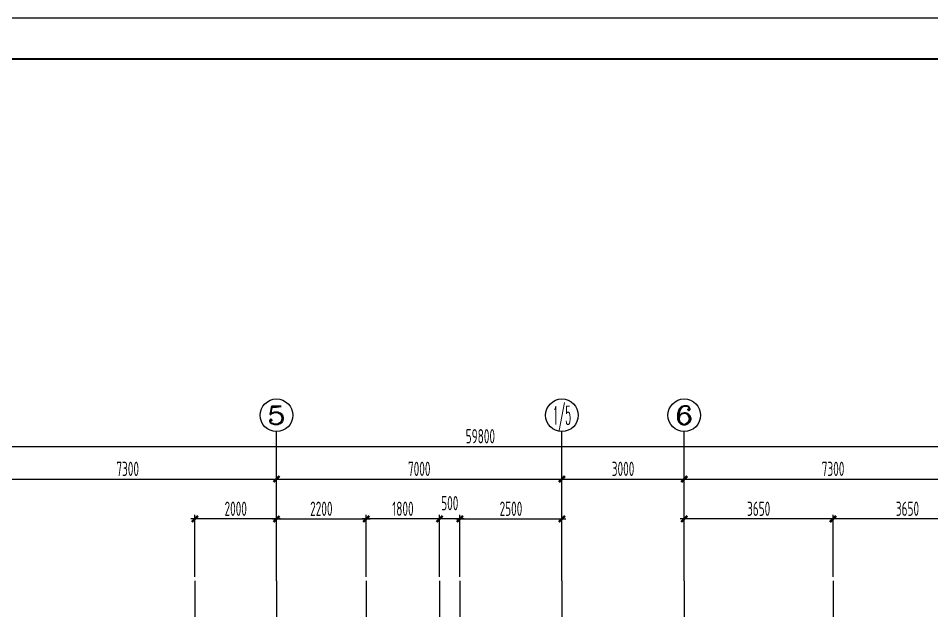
# Model space of a CAD drawing. Extents: x -472319 to -112444, y -516749 to -5704.
# Drawn here: x -398671 to -376268, y -212746 to -198211 of the extents above; entities that cross this region are included whole.
import ezdxf
from ezdxf.enums import TextEntityAlignment as Align

# ---------------------------------------------------------------- set-up
doc = ezdxf.new("R2010")
doc.units = 0
doc.header["$LTSCALE"] = 100
doc.header["$MEASUREMENT"] = 0
doc.linetypes.add('CENTER', pattern=[2, 1.25, -0.25, 0.25, -0.25])
doc.linetypes.add('DOTE', pattern=[2.42, 2, -0.2, 0.02, -0.2])
for name, color, linetype in [('AXIS', 3, 'Continuous'), ('AXIS_TEXT', 7, 'Continuous'), ('DOTE', 1, 'CENTER'), ('FRAME', 3, 'Continuous'), ('填充', 8, 'Continuous')]:
    doc.layers.add(name, color=color, linetype=linetype)
doc.styles.add('_TCH_AXIS', font='COMPLEX', dxfattribs={"bigfont": 'GBCBIG'})
doc.styles.add('COMPLEX', font='COMPLEX')
doc.styles.add('HZ', font='tssdeng.shx', dxfattribs={"width": 0.6, "height": 350, "bigfont": 'a.shx'})
doc.dimstyles.new('DIMN', dxfattribs={"dimtxt": 350, "dimasz": 150, "dimexe": 100, "dimexo": 100, "dimgap": 75, "dimtad": 1, "dimdec": 0, "dimzin": 0, "dimdsep": 46, "dimtxsty": 'HZ', "dimblk": 'ARCHTICK', "dimcen": 0.09, "dimdle": 100, "dimclrd": 3, "dimclre": 3, "dimclrt": 7, "dimazin": 2, "dimtfac": 1, "dimtdec": 0, "dimtmove": 2, "dimatfit": 3, "dimldrblk": 'ARCHTICK', "dimfxl": 1, "dimtolj": 1, "dimtzin": 0, "dimarcsym": 0})

# ---------------------------------------------------------------- blocks, each defined once
blk = doc.blocks.new('_ArchTick')
at = {"color": 0, "linetype": 'ByBlock', "const_width": 0.4}
blk.add_lwpolyline([(-0.5, -0.5), (0.5, 0.5)], dxfattribs=at)
blk = doc.blocks.new('*D291')
at = {"layer": 'AXIS', "color": 3, "lineweight": -2, "transparency": 16777216}
for p, q in [((-399638, -211915), (-399638, -209415)), ((-392338, -211915), (-392338, -209415)), ((-399738, -209515), (-392238, -209515))]:
    blk.add_line(p, q, dxfattribs=at)
at = {"layer": 'Defpoints', "color": 0, "transparency": 16777216}
for p in [(-392338, -209515), (-399638, -212015), (-392338, -212015)]:
    blk.add_point(p, dxfattribs=at)
at = {"layer": 'AXIS', "color": 3, "lineweight": -2, "transparency": 16777216, "xscale": 150, "yscale": 150, "zscale": 150, "rotation": 180}
blk.add_blockref('_ArchTick', (-399638, -209515), dxfattribs=at)
at = {"layer": 'AXIS', "color": 3, "lineweight": -2, "transparency": 16777216, "xscale": 150, "yscale": 150, "zscale": 150}
blk.add_blockref('_ArchTick', (-392338, -209515), dxfattribs=at)
at = {"layer": 'AXIS', "color": 7, "transparency": 16777216, "insert": (-395988, -209265), "char_height": 350, "attachment_point": 5, "style": 'HZ'}
blk.add_mtext('\\A1;7300', dxfattribs=at)
blk = doc.blocks.new('*D292')
at = {"layer": 'AXIS', "color": 3, "lineweight": -2, "transparency": 16777216}
for p, q in [((-392338, -211915), (-392338, -209415)), ((-385338, -211915), (-385338, -209415)), ((-392438, -209515), (-385238, -209515))]:
    blk.add_line(p, q, dxfattribs=at)
at = {"layer": 'Defpoints', "color": 0, "transparency": 16777216}
for p in [(-385338, -209515), (-392338, -212015), (-385338, -212015)]:
    blk.add_point(p, dxfattribs=at)
at = {"layer": 'AXIS', "color": 3, "lineweight": -2, "transparency": 16777216, "xscale": 150, "yscale": 150, "zscale": 150, "rotation": 180}
blk.add_blockref('_ArchTick', (-392338, -209515), dxfattribs=at)
at = {"layer": 'AXIS', "color": 3, "lineweight": -2, "transparency": 16777216, "xscale": 150, "yscale": 150, "zscale": 150}
blk.add_blockref('_ArchTick', (-385338, -209515), dxfattribs=at)
at = {"layer": 'AXIS', "color": 7, "transparency": 16777216, "insert": (-388838, -209265), "char_height": 350, "attachment_point": 5, "style": 'HZ'}
blk.add_mtext('\\A1;7000', dxfattribs=at)
blk = doc.blocks.new('*D293')
at = {"layer": 'AXIS', "color": 3, "lineweight": -2, "transparency": 16777216}
for p, q in [((-385338, -211915), (-385338, -209415)), ((-382338, -211915), (-382338, -209415)), ((-385438, -209515), (-382238, -209515))]:
    blk.add_line(p, q, dxfattribs=at)
at = {"layer": 'Defpoints', "color": 0, "transparency": 16777216}
for p in [(-382338, -209515), (-385338, -212015), (-382338, -212015)]:
    blk.add_point(p, dxfattribs=at)
at = {"layer": 'AXIS', "color": 3, "lineweight": -2, "transparency": 16777216, "xscale": 150, "yscale": 150, "zscale": 150, "rotation": 180}
blk.add_blockref('_ArchTick', (-385338, -209515), dxfattribs=at)
at = {"layer": 'AXIS', "color": 3, "lineweight": -2, "transparency": 16777216, "xscale": 150, "yscale": 150, "zscale": 150}
blk.add_blockref('_ArchTick', (-382338, -209515), dxfattribs=at)
at = {"layer": 'AXIS', "color": 7, "transparency": 16777216, "insert": (-383838, -209265), "char_height": 350, "attachment_point": 5, "style": 'HZ'}
blk.add_mtext('\\A1;3000', dxfattribs=at)
blk = doc.blocks.new('*D294')
at = {"layer": 'AXIS', "color": 3, "lineweight": -2, "transparency": 16777216}
for p, q in [((-382338, -211915), (-382338, -209415)), ((-375038, -211915), (-375038, -209415)), ((-382438, -209515), (-374938, -209515))]:
    blk.add_line(p, q, dxfattribs=at)
at = {"layer": 'Defpoints', "color": 0, "transparency": 16777216}
for p in [(-375038, -209515), (-382338, -212015), (-375038, -212015)]:
    blk.add_point(p, dxfattribs=at)
at = {"layer": 'AXIS', "color": 3, "lineweight": -2, "transparency": 16777216, "xscale": 150, "yscale": 150, "zscale": 150, "rotation": 180}
blk.add_blockref('_ArchTick', (-382338, -209515), dxfattribs=at)
at = {"layer": 'AXIS', "color": 3, "lineweight": -2, "transparency": 16777216, "xscale": 150, "yscale": 150, "zscale": 150}
blk.add_blockref('_ArchTick', (-375038, -209515), dxfattribs=at)
at = {"layer": 'AXIS', "color": 7, "transparency": 16777216, "insert": (-378688, -209265), "char_height": 350, "attachment_point": 5, "style": 'HZ'}
blk.add_mtext('\\A1;7300', dxfattribs=at)
blk = doc.blocks.new('*D298')
at = {"layer": 'AXIS', "color": 3, "lineweight": -2, "transparency": 16777216}
for p, q in [((-417338, -208715), (-357338, -208715)), ((-417238, -211915), (-417238, -208615)), ((-357438, -211915), (-357438, -208615))]:
    blk.add_line(p, q, dxfattribs=at)
at = {"layer": 'Defpoints', "color": 0, "transparency": 16777216}
for p in [(-357438, -208715), (-417238, -212015), (-357438, -212015)]:
    blk.add_point(p, dxfattribs=at)
at = {"layer": 'AXIS', "color": 3, "lineweight": -2, "transparency": 16777216, "xscale": 150, "yscale": 150, "zscale": 150, "rotation": 180}
blk.add_blockref('_ArchTick', (-417238, -208715), dxfattribs=at)
at = {"layer": 'AXIS', "color": 3, "lineweight": -2, "transparency": 16777216, "xscale": 150, "yscale": 150, "zscale": 150}
blk.add_blockref('_ArchTick', (-357438, -208715), dxfattribs=at)
at = {"layer": 'AXIS', "color": 7, "transparency": 16777216, "insert": (-387338, -208465), "char_height": 350, "attachment_point": 5, "style": 'HZ'}
blk.add_mtext('\\A1;59800', dxfattribs=at)
blk = doc.blocks.new('_AXISO')
blk.add_circle((0, 0), 0.5)
at = {"layer": 'AXIS_TEXT', "style": 'COMPLEX', "width": 1.041667}
blk.add_attdef('A', text='', height=0.56, dxfattribs=at).set_placement((-0.25, -0.28), (0.25, -0.28), align=Align.FIT)
blk = doc.blocks.new('A$C20674F94')
at = {"layer": 'FRAME'}
for p, q in [((84100, 59400), (0, 59400)), ((83100, 58400), (2500, 58400))]:
    blk.add_line(p, q, dxfattribs=at)
at = {"layer": 'FRAME', "const_width": 50}
blk.add_lwpolyline([(2500, 58400), (83100, 58400), (83100, 1000), (2500, 1000), (2500, 58400)], dxfattribs=at)
blk = doc.blocks.new('*D330')
at = {"layer": 'Defpoints', "color": 0, "transparency": 16777216}
for p in [(-378688, -210494), (-378688, -212015), (-375038, -212015)]:
    blk.add_point(p, dxfattribs=at)
at = {"layer": '填充', "color": 3, "lineweight": -2, "transparency": 16777216}
for p, q in [((-374938, -210494), (-378788, -210494)), ((-378688, -211915), (-378688, -210394)), ((-375038, -211915), (-375038, -210394))]:
    blk.add_line(p, q, dxfattribs=at)
at = {"layer": '填充', "color": 3, "lineweight": -2, "transparency": 16777216, "xscale": 150, "yscale": 150, "zscale": 150, "rotation": 180}
blk.add_blockref('_ArchTick', (-378688, -210494), dxfattribs=at)
at = {"layer": '填充', "color": 3, "lineweight": -2, "transparency": 16777216, "xscale": 150, "yscale": 150, "zscale": 150}
blk.add_blockref('_ArchTick', (-375038, -210494), dxfattribs=at)
at = {"layer": '填充', "color": 7, "transparency": 16777216, "insert": (-376863, -210244), "char_height": 350, "attachment_point": 5, "style": 'HZ'}
blk.add_mtext('\\A1;3650', dxfattribs=at)
blk = doc.blocks.new('*D329')
at = {"layer": 'Defpoints', "color": 0, "transparency": 16777216}
for p in [(-382338, -210494), (-382338, -212015), (-378688, -212015)]:
    blk.add_point(p, dxfattribs=at)
at = {"layer": '填充', "color": 3, "lineweight": -2, "transparency": 16777216}
for p, q in [((-378588, -210494), (-382438, -210494)), ((-382338, -211915), (-382338, -210394)), ((-378688, -211915), (-378688, -210394))]:
    blk.add_line(p, q, dxfattribs=at)
at = {"layer": '填充', "color": 3, "lineweight": -2, "transparency": 16777216, "xscale": 150, "yscale": 150, "zscale": 150, "rotation": 180}
blk.add_blockref('_ArchTick', (-382338, -210494), dxfattribs=at)
at = {"layer": '填充', "color": 3, "lineweight": -2, "transparency": 16777216, "xscale": 150, "yscale": 150, "zscale": 150}
blk.add_blockref('_ArchTick', (-378688, -210494), dxfattribs=at)
at = {"layer": '填充', "color": 7, "transparency": 16777216, "insert": (-380513, -210244), "char_height": 350, "attachment_point": 5, "style": 'HZ'}
blk.add_mtext('\\A1;3650', dxfattribs=at)
blk = doc.blocks.new('*D334')
at = {"layer": 'Defpoints', "color": 0, "transparency": 16777216}
for p in [(-394338, -210494), (-394338, -212015), (-392338, -212015)]:
    blk.add_point(p, dxfattribs=at)
at = {"layer": '填充', "color": 3, "lineweight": -2, "transparency": 16777216}
for p, q in [((-392238, -210494), (-394438, -210494)), ((-394338, -211915), (-394338, -210394)), ((-392338, -211915), (-392338, -210394))]:
    blk.add_line(p, q, dxfattribs=at)
at = {"layer": '填充', "color": 3, "lineweight": -2, "transparency": 16777216, "xscale": 150, "yscale": 150, "zscale": 150, "rotation": 180}
blk.add_blockref('_ArchTick', (-394338, -210494), dxfattribs=at)
at = {"layer": '填充', "color": 3, "lineweight": -2, "transparency": 16777216, "xscale": 150, "yscale": 150, "zscale": 150}
blk.add_blockref('_ArchTick', (-392338, -210494), dxfattribs=at)
at = {"layer": '填充', "color": 7, "transparency": 16777216, "insert": (-393338, -210244), "char_height": 350, "attachment_point": 5, "style": 'HZ'}
blk.add_mtext('\\A1;2000', dxfattribs=at)
blk = doc.blocks.new('*D336')
at = {"layer": 'AXIS', "color": 3, "lineweight": -2, "transparency": 16777216}
for p, q in [((-392438, -210494), (-390038, -210494)), ((-392338, -211915), (-392338, -210394)), ((-390138, -211915), (-390138, -210394))]:
    blk.add_line(p, q, dxfattribs=at)
at = {"layer": 'Defpoints', "color": 0, "transparency": 16777216}
for p in [(-390138, -210494), (-392338, -212015), (-390138, -212015)]:
    blk.add_point(p, dxfattribs=at)
at = {"layer": 'AXIS', "color": 3, "lineweight": -2, "transparency": 16777216, "xscale": 150, "yscale": 150, "zscale": 150, "rotation": 180}
blk.add_blockref('_ArchTick', (-392338, -210494), dxfattribs=at)
at = {"layer": 'AXIS', "color": 3, "lineweight": -2, "transparency": 16777216, "xscale": 150, "yscale": 150, "zscale": 150}
blk.add_blockref('_ArchTick', (-390138, -210494), dxfattribs=at)
at = {"layer": 'AXIS', "color": 7, "transparency": 16777216, "insert": (-391238, -210244), "char_height": 350, "attachment_point": 5, "style": 'HZ'}
blk.add_mtext('\\A1;2200', dxfattribs=at)
blk = doc.blocks.new('*D337')
at = {"layer": 'AXIS', "color": 3, "lineweight": -2, "transparency": 16777216}
for p, q in [((-388238, -210494), (-390238, -210494)), ((-390138, -211915), (-390138, -210394)), ((-388338, -211915), (-388338, -210394))]:
    blk.add_line(p, q, dxfattribs=at)
at = {"layer": 'Defpoints', "color": 0, "transparency": 16777216}
for p in [(-390138, -210494), (-390138, -212015), (-388338, -212015)]:
    blk.add_point(p, dxfattribs=at)
at = {"layer": 'AXIS', "color": 3, "lineweight": -2, "transparency": 16777216, "xscale": 150, "yscale": 150, "zscale": 150, "rotation": 180}
blk.add_blockref('_ArchTick', (-390138, -210494), dxfattribs=at)
at = {"layer": 'AXIS', "color": 3, "lineweight": -2, "transparency": 16777216, "xscale": 150, "yscale": 150, "zscale": 150}
blk.add_blockref('_ArchTick', (-388338, -210494), dxfattribs=at)
at = {"layer": 'AXIS', "color": 7, "transparency": 16777216, "insert": (-389238, -210244), "char_height": 350, "attachment_point": 5, "style": 'HZ'}
blk.add_mtext('\\A1;1800', dxfattribs=at)
blk = doc.blocks.new('*D338')
at = {"layer": 'AXIS', "color": 3, "lineweight": -2, "transparency": 16777216}
for p, q in [((-387738, -210494), (-388438, -210494)), ((-388338, -211915), (-388338, -210394)), ((-387838, -211915), (-387838, -210394))]:
    blk.add_line(p, q, dxfattribs=at)
at = {"layer": 'Defpoints', "color": 0, "transparency": 16777216}
for p in [(-388338, -210494), (-388338, -212015), (-387838, -212015)]:
    blk.add_point(p, dxfattribs=at)
at = {"layer": 'AXIS', "color": 3, "lineweight": -2, "transparency": 16777216, "xscale": 150, "yscale": 150, "zscale": 150, "rotation": 180}
blk.add_blockref('_ArchTick', (-388338, -210494), dxfattribs=at)
at = {"layer": 'AXIS', "color": 3, "lineweight": -2, "transparency": 16777216, "xscale": 150, "yscale": 150, "zscale": 150}
blk.add_blockref('_ArchTick', (-387838, -210494), dxfattribs=at)
at = {"layer": 'AXIS', "color": 7, "transparency": 16777216, "insert": (-388088, -210107), "char_height": 350, "attachment_point": 5, "style": 'HZ'}
blk.add_mtext('\\A1;500', dxfattribs=at)
blk = doc.blocks.new('*D339')
at = {"layer": 'AXIS', "color": 3, "lineweight": -2, "transparency": 16777216}
for p, q in [((-387938, -210494), (-385238, -210494)), ((-387838, -211815), (-387838, -210394)), ((-385338, -211815), (-385338, -210394))]:
    blk.add_line(p, q, dxfattribs=at)
at = {"layer": 'Defpoints', "color": 0, "transparency": 16777216}
for p in [(-385338, -210494), (-387838, -211915), (-385338, -211915)]:
    blk.add_point(p, dxfattribs=at)
at = {"layer": 'AXIS', "color": 3, "lineweight": -2, "transparency": 16777216, "xscale": 150, "yscale": 150, "zscale": 150, "rotation": 180}
blk.add_blockref('_ArchTick', (-387838, -210494), dxfattribs=at)
at = {"layer": 'AXIS', "color": 3, "lineweight": -2, "transparency": 16777216, "xscale": 150, "yscale": 150, "zscale": 150}
blk.add_blockref('_ArchTick', (-385338, -210494), dxfattribs=at)
at = {"layer": 'AXIS', "color": 7, "transparency": 16777216, "insert": (-386588, -210244), "char_height": 350, "attachment_point": 5, "style": 'HZ'}
blk.add_mtext('\\A1;2500', dxfattribs=at)

msp = doc.modelspace()

# ---------------------------------------------------------------- linework, layer by layer
at = {"layer": 'AXIS'}
for p, q in [((-392338.328, -212015.242), (-392338.328, -208350.947)), ((-385338.328, -212015.242), (-385338.328, -208350.947)), ((-382338.328, -212015.242), (-382338.328, -208350.947))]:
    msp.add_line(p, q, dxfattribs=at)
at = {"layer": 'DOTE', "linetype": 'DOTE', "ltscale": 10}
for p, q in [((-394338.33, -212015.242), (-394338.33, -231278.782)), ((-392338.328, -212015.242), (-392338.328, -231278.782)), ((-390138.33, -212015.242), (-390138.33, -219634.89)), ((-388338.328, -212015.242), (-388338.328, -217434.889)), ((-387838.328, -212015.242), (-387838.328, -217434.889)), ((-385338.328, -212015.242), (-385338.328, -223434.89)), ((-382338.328, -212015.242), (-382338.328, -231278.782)), ((-378688.328, -212015.242), (-378688.328, -231278.782))]:
    msp.add_line(p, q, dxfattribs=at)

# ---------------------------------------------------------------- block references
at = {"layer": 'AXIS'}
ref = msp.add_blockref('_AXISO', (-392338.328, -207950.947), dxfattribs=dict(at, xscale=800, yscale=800, zscale=800))
ref.add_attrib('A', '5', dxfattribs={"layer": 'AXIS_TEXT', "height": 452.548, "style": '_TCH_AXIS', "width": 1.5}).set_placement((-392564.602, -208177.221), (-392112.054, -208177.221), align=Align.FIT)
ref = msp.add_blockref('_AXISO', (-385338.328, -207950.947), dxfattribs=dict(at, xscale=800, yscale=800, zscale=800))
ref.add_attrib('A', '1/5', dxfattribs={"layer": 'AXIS_TEXT', "height": 452.5483, "style": '_TCH_AXIS', "width": 0.411765}).set_placement((-385564.602, -208177.221), (-385112.054, -208177.221), align=Align.FIT)
ref = msp.add_blockref('_AXISO', (-382338.328, -207950.947), dxfattribs=dict(at, xscale=800, yscale=800, zscale=800))
ref.add_attrib('A', '6', dxfattribs={"layer": 'AXIS_TEXT', "height": 452.548, "style": '_TCH_AXIS', "width": 1.5}).set_placement((-382564.602, -208177.221), (-382112.054, -208177.221), align=Align.FIT)
at = {"layer": '填充'}
msp.add_blockref('A$C20674F94', (-426539.499, -257610.5), dxfattribs=at)

# ---------------------------------------------------------------- dimensions: what is measured, and where the dimension line sits
at = {"layer": 'AXIS'}
for p1, p2, distance, picture, middle in [((-417238.328, -212015.242), (-357438.328, -212015.242), 3300, '*D298', (-387338.328, -208465.242)), ((-399638.328, -212015.242), (-392338.328, -212015.242), 2500, '*D291', (-395988.328, -209265.242)), ((-392338.328, -212015.242), (-385338.328, -212015.242), 2500, '*D292', (-388838.328, -209265.242)), ((-385338.328, -212015.242), (-382338.328, -212015.242), 2500, '*D293', (-383838.328, -209265.242)), ((-382338.328, -212015.242), (-375038.328, -212015.242), 2500, '*D294', (-378688.328, -209265.242))]:
    dim = msp.add_aligned_dim(p1=p1, p2=p2, distance=distance, dimstyle='DIMN', dxfattribs=at)
    dim.commit()
    dim.dimension.update_dxf_attribs({"geometry": picture, "text_midpoint": middle})
for base, p1, p2, picture, middle in [((-388338.328, -210494.5), (-387838.328, -212015.242), (-388338.328, -212015.242), '*D338', (-388088.328, -210107)), ((-390138.33, -210494.5), (-392338.328, -212015.242), (-390138.33, -212015.242), '*D336', (-391238.329, -210244.5)), ((-390138.33, -210494.5), (-388338.328, -212015.242), (-390138.33, -212015.242), '*D337', (-389238.329, -210244.5)), ((-385338.328, -210494.5), (-387838.328, -211915.242), (-385338.328, -211915.242), '*D339', (-386588.328, -210244.5))]:
    dim = msp.add_linear_dim(base=base, p1=p1, p2=p2, dimstyle='DIMN', dxfattribs=at)
    dim.commit()
    dim.dimension.update_dxf_attribs({"geometry": picture, "text_midpoint": middle})
at = {"layer": '填充', "color": 7}
for base, p1, p2, picture, middle in [((-394338.33, -210494.5), (-392338.328, -212015.242), (-394338.33, -212015.242), '*D334', (-393338.329, -210244.5)), ((-382338.328, -210494.5), (-378688.328, -212015.242), (-382338.328, -212015.242), '*D329', (-380513.328, -210244.5)), ((-378688.328, -210494.5), (-375038.328, -212015.242), (-378688.328, -212015.242), '*D330', (-376863.328, -210244.5))]:
    dim = msp.add_linear_dim(base=base, p1=p1, p2=p2, dimstyle='DIMN', override={"dimfxl": 100}, dxfattribs=at)
    dim.commit()
    dim.dimension.update_dxf_attribs({"geometry": picture, "text_midpoint": middle})

doc.saveas('drawing.dxf')
